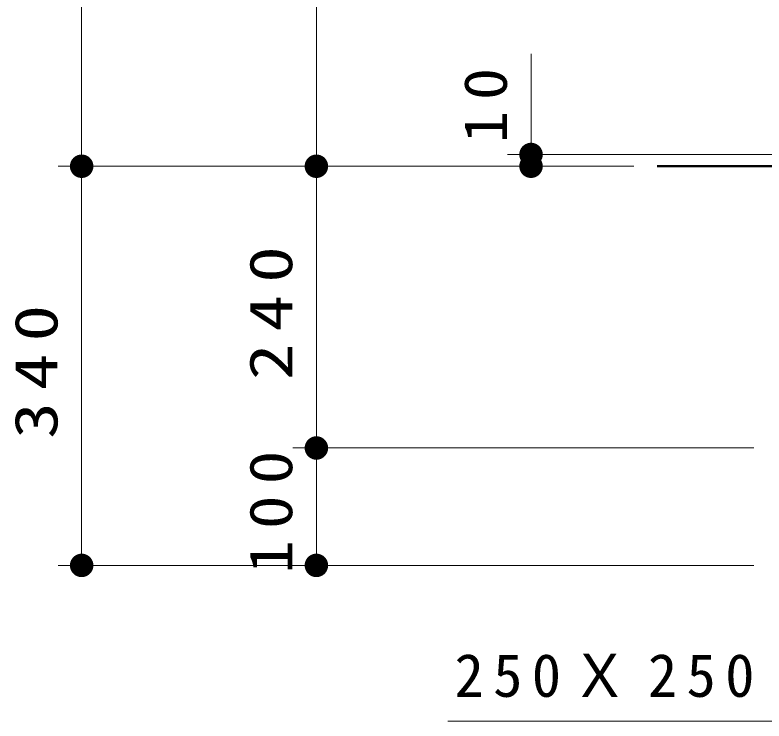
# Model space of a CAD drawing. Units: millimetres on the paper, scale 1:20. Extents: x -365 to 12, y -38 to 257.
# Drawn here: x -165.71 to -133.8, y 56.74 to 86.81 of the extents above; entities that cross this region are included whole.
import ezdxf

# ---------------------------------------------------------------- set-up
doc = ezdxf.new("R2010")
doc.units = ezdxf.units.MM
doc.layers.add('LY_1', color=7, linetype='Continuous', lineweight=25)
doc.styles.add('ＭＳ ゴシック', font='')
doc.styles.get('ＭＳ ゴシック').set_extended_font_data('MS Gothic')

# ---------------------------------------------------------------- blocks, each defined once
blk = doc.blocks.new('filled_dot')
at = {"color": 0, "linetype": 'Continuous', "lineweight": -2, "const_width": 1.25}
blk.add_lwpolyline([(-0.625, 0, 1), (0.625, 0, 1)], format="xyb", close=True, dxfattribs=at)

msp = doc.modelspace()

# ---------------------------------------------------------------- linework, layer by layer
at = {"layer": 'LY_1', "lineweight": 13}
for p, q in [((-162.871, 80.371), (-162.871, 117.371)), ((-152.871, 80.371), (-152.871, 100.871)), ((-143.727, 80.371), (-143.727, 85.157)), ((-131.943, 80.871), (-144.727, 80.871)), ((-139.354, 80.371), (-163.871, 80.371)), ((-162.871, 63.371), (-162.871, 80.371)), ((-152.871, 68.371), (-152.871, 80.371)), ((-134.23, 68.371), (-153.871, 68.371)), ((-152.871, 63.371), (-152.871, 68.371)), ((-134.23, 63.371), (-163.871, 63.371)), ((-118.371, 56.743), (-147.265, 56.743))]:
    msp.add_line(p, q, dxfattribs=at)
at = {"layer": 'LY_1', "lineweight": 50}
msp.add_line((-138.354, 80.371), (-130.73, 80.371), dxfattribs=at)

# ---------------------------------------------------------------- block references
at = {"layer": 'LY_1', "lineweight": 13, "xscale": 0.4, "yscale": 0.4}
for p, rotation in [((-143.727, 80.871), 270), ((-162.871, 80.371), 90), ((-162.871, 80.371), 270), ((-152.871, 80.371), 90), ((-143.727, 80.371), 90), ((-152.871, 68.371), 90), ((-162.871, 63.371), 90), ((-152.871, 63.371), 90)]:
    msp.add_blockref('filled_dot', p, dxfattribs=dict(at, rotation=rotation))

# ---------------------------------------------------------------- texts
at = {"layer": 'LY_1', "char_height": 1.833, "attachment_point": 8, "rotation": 90, "style": 'ＭＳ ゴシック'}
for s, insert in [('\\T1.34;\\W1.1;10', (-144.727, 83.188)), ('\\T1.33;\\W1.25;240', (-153.871, 74.371)), ('\\T1.33;\\W1.25;340', (-163.871, 71.871)), ('\\T1.33;\\W1.15;100', (-153.871, 65.871))]:
    msp.add_mtext(s, dxfattribs=dict(at, insert=insert))
at = {"layer": 'LY_1', "insert": (-140.398, 57.743), "char_height": 1.833, "attachment_point": 8, "style": 'ＭＳ ゴシック'}
msp.add_mtext('\\T1.32;250Ｘ250', dxfattribs=at)

doc.saveas('drawing.dxf')
